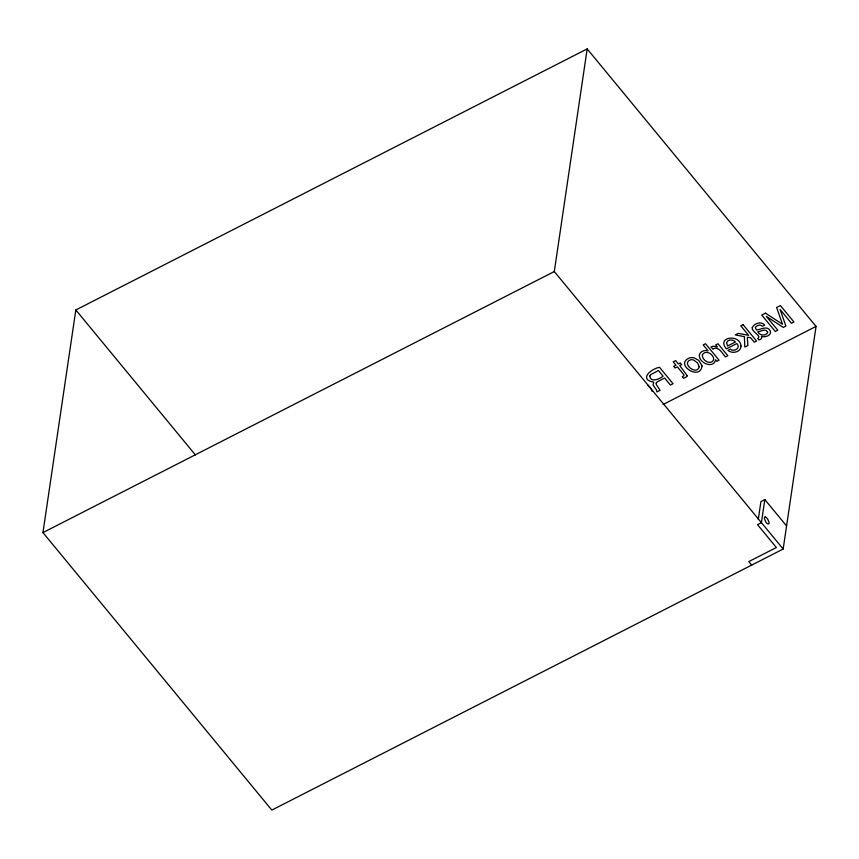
<?xml version="1.0" encoding="UTF-8"?>
<svg xmlns="http://www.w3.org/2000/svg" width="859" height="859" viewBox="0 0 859 859"><rect width="100%" height="100%" fill="white"/><g stroke="black" fill="none" stroke-linecap="round" stroke-linejoin="round"><path stroke-width="1.29" d="M42.95 532.591L75.828 309.97L587.169 48.909L816.05 326.409L783.172 549.03L271.831 810.091L42.95 532.591L554.302 271.541L587.169 48.909M758.272 519.512L760.924 501.57L764.821 499.584L786.586 525.966M764.821 499.584L761.418 522.648L757.509 524.645L776.375 547.516L748.78 561.593L751.679 565.115M663.127 404.482L816.05 326.409M647.525 384.832L651.165 388.655L652.121 391.393M554.302 271.541L783.172 549.03M75.828 309.97L195.39 454.926M702.039 365.848C700.418 381.482 673.939 364.237 689.476 357.967A7.151 5.734 8.4 0 1 694.276 357.902L698.754 360.404L702.039 365.848M699.376 354.992C698.678 363.003 713.614 369.306 715.601 359.792L716.868 361.317L719.069 360.2L705.486 343.729L703.167 344.91L708.074 350.869C704.756 349.731 700.128 351.256 699.376 354.992M752.237 327.644C751.249 331.842 762.459 336.084 757.681 338.457L758.905 339.939L760.72 339.305L761.89 337.651L761.396 336.341C764.972 337.694 772.198 335.525 770.201 330.672C767.151 325.207 760.709 329.77 756.457 329.985L755.297 327.365L757.391 325.625L759.979 324.992L762.459 326.237L764.682 325.099C761.375 320.912 754.159 323.306 752.237 327.644M649.791 375.984C650.446 383.178 659.927 378.883 663.062 376.156L658.434 370.54L650.864 374.535L649.791 375.984M726.553 342.644L727.552 346.005L735.433 341.989C733.253 339.241 727.938 339.058 726.553 342.644M741.016 346.016C741.092 352.308 731.975 354.123 727.927 350.343L730.279 349.141C733.865 352.437 741.371 347.949 736.818 343.546L726.424 348.851C715.912 336.717 740.147 333.636 741.016 346.016M656.179 383.221L656.351 384.66L660.12 390.297L656.888 391.94L656.598 390.136L653.087 385.068L653.71 382.105C638.57 379.646 650.843 368.887 659.497 367.287L673.037 383.705L670.396 385.047L664.598 378.003L657.264 381.858L656.179 383.221M767.613 332.003L767.538 332.884C765.272 336.331 759.474 335.482 757.799 331.778C760.977 331.778 765.584 327.784 767.613 332.003M702.447 354.778C701.545 360.361 711.477 366.095 713.732 359.352C713.7 354.176 705.475 349.334 702.447 354.778M699.215 366.686C696.907 376.231 680.865 363.293 690.539 359.889A3.962 3.178 8.4 0 1 693.782 360.104L697.572 362.992L699.215 366.686M687.221 375.705L686.803 376.682L683.581 378.314L682.271 376.725L683.957 375.737L683.775 374.642L677.332 366.836L675.067 367.996L673.714 366.353L675.979 365.193L673.22 361.854L675.625 360.619L678.385 363.969L680.307 362.981L681.659 364.624L679.737 365.612L687.221 375.705M713.002 348.937L710.898 347.068L713.131 346.156L717.415 346.982L715.708 344.91L717.974 343.75L727.841 355.723L725.458 356.936C722.537 353.683 718.618 345.651 713.002 348.937M765.068 517L764.714 517.182A3.554 1.407 63 0 0 764.542 518.976L765.659 521.692A4.274 1.697 63 0 0 767.431 523.743L768.794 523.926A3.554 1.407 63 0 0 768.977 522.132L767.849 519.416A4.274 1.697 63 0 0 766.088 517.354L765.068 517M743.046 324.638L740.759 325.797L748.619 335.332L738.311 333.367L735.272 334.924L744.388 336.631L744.828 347.047L747.878 345.49L747.319 337.2L750.594 337.727L754.299 342.215L756.586 341.044L743.046 324.638M765.498 313.17L761.761 315.081L775.301 331.488L777.803 330.21L766.335 316.402L783.29 327.408L785.899 326.076L780.069 309.39L791.418 323.263L793.931 321.975L780.401 305.568L776.622 307.49L782.485 324.219L765.498 313.17"/></g></svg>
